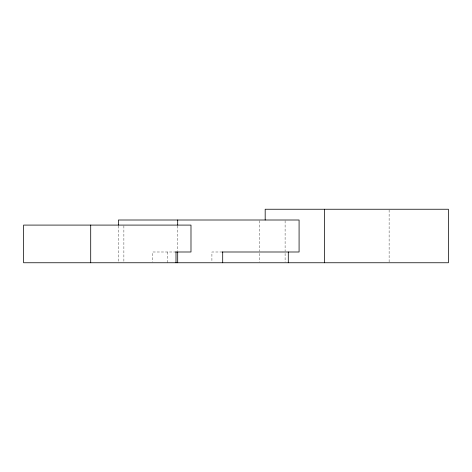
<?xml version="1.0" encoding="UTF-8"?>
<svg xmlns="http://www.w3.org/2000/svg" width="472" height="472" viewBox="0 0 472 472"><rect width="100%" height="100%" fill="white"/><g stroke="black" fill="none" stroke-linecap="round" stroke-linejoin="round"><path stroke-width="0.35" stroke-dasharray="2.36 1.77" d="M176.003 251.995L152.633 251.995L152.633 262.037M222.2 251.995L211.916 251.995L211.916 262.037M389.117 209.981L389.117 262.037M285.1 220.731L285.1 251.269M285.1 253.429L285.1 262.037M259.724 220.731L259.724 251.269M259.724 253.429L259.724 262.037M177.696 225.822L177.696 251.269M167.619 251.995L167.619 262.757M123.882 225.811L123.882 262.031M118.419 225.822L118.419 262.037"/><path stroke-width="0.71" d="M175.655 251.995L190.989 251.995L190.989 225.091L23.6 225.091L23.6 262.757L448.4 262.757L448.4 209.243L265.181 209.243L265.181 220.005M222.2 251.995L299.083 251.995L299.083 220.005L118.419 220.005L118.419 225.097M324.465 209.243L324.465 262.757M288.298 251.995L288.298 262.757M222.701 251.995L222.701 262.757M177.696 220.005L177.696 225.097M177.696 251.995L177.696 262.757M176.003 251.995L176.003 262.757M90.707 225.091L90.707 262.757"/></g></svg>
